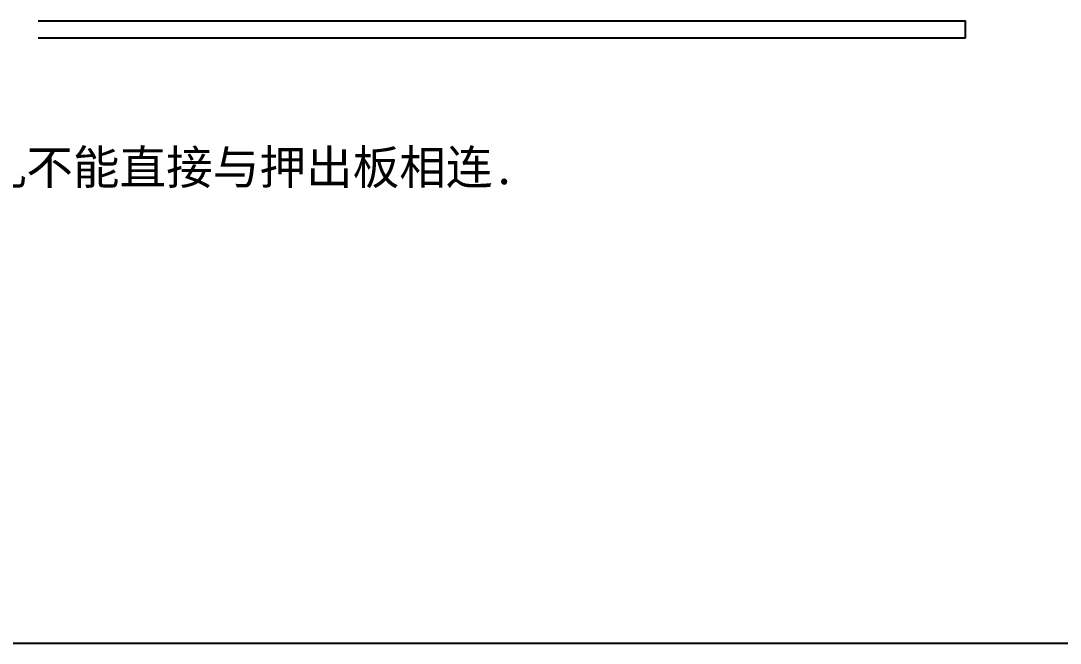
# Model space of a CAD drawing. Header units: millimetres. Extents: x 2673 to 5721, y -10743 to 3474.
# Drawn here: x 3837 to 4521, y 1888 to 2298 of the extents above; entities that cross this region are included whole.
import ezdxf

# ---------------------------------------------------------------- set-up
doc = ezdxf.new("R2010")
doc.units = ezdxf.units.MM
doc.header["$LTSCALE"] = 16.335
doc.layers.get('0').update_dxf_attribs({"linetype": 'CONTINUOUS'})
doc.styles.add('mds', font='romand.shx', dxfattribs={"bigfont": 'chineset.shx'})

msp = doc.modelspace()

# ---------------------------------------------------------------- linework, layer by layer
for p, q in [((3848.218, 2297.716), (4458.887, 2297.716)), ((4458.887, 2286.466), (4458.887, 2297.716)), ((3848.218, 2286.466), (4458.887, 2286.466)), ((3314.915, 1887.896), (5036.797, 1887.896))]:
    msp.add_line(p, q)

# ---------------------------------------------------------------- texts
at = {"insert": (3365.102, 2212.568), "char_height": 22.5, "width": 1290.31425, "attachment_point": 1, "style": 'mds'}
msp.add_mtext('{\\fNSimSun|b0|i0|c134|p49;注:在移动模板中,带"   "的顶出孔不能直接与押出板相连.}', dxfattribs=at)

doc.saveas('drawing.dxf')
